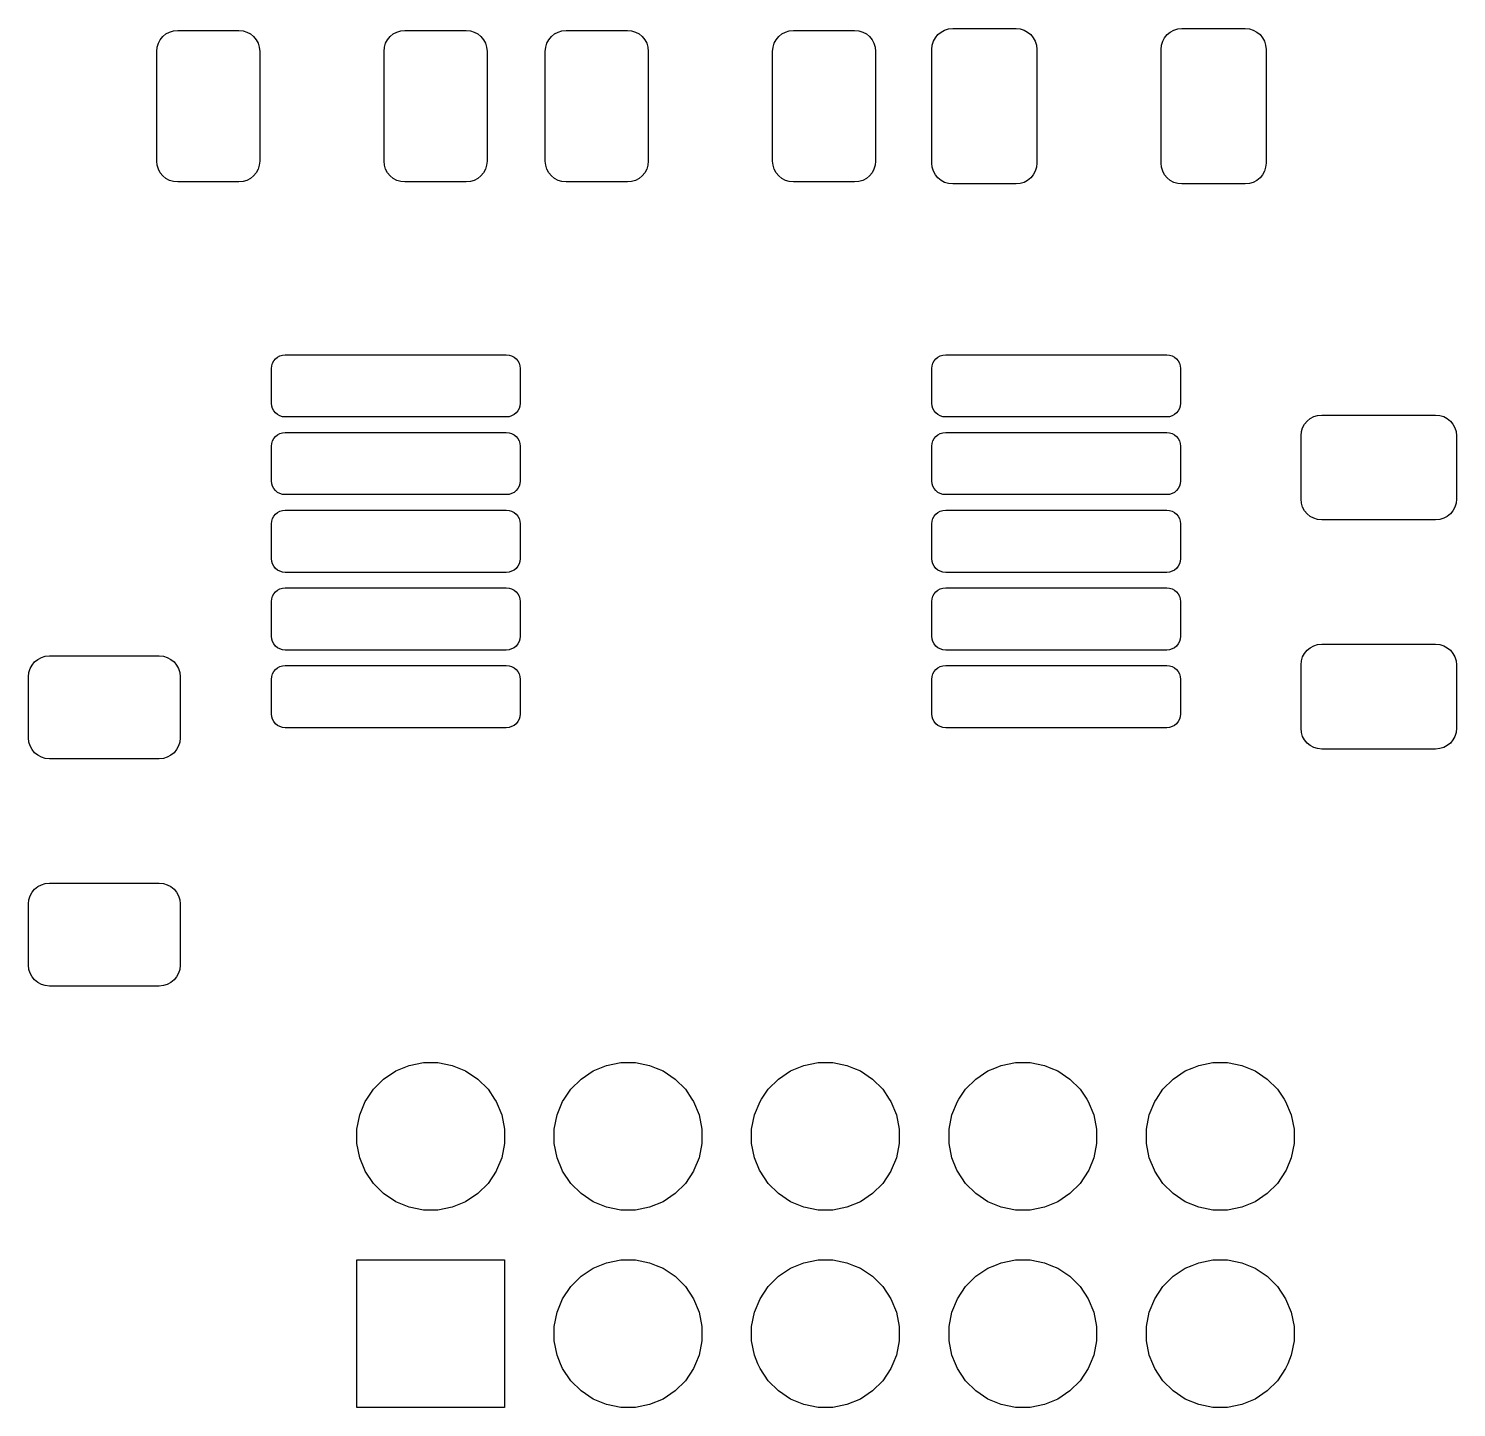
# Model space of a CAD drawing. Extents: x -2.2 to 93.1, y -83.6 to 12.9.
# Drawn here: x 65.03 to 83.4, y -4.95 to 12.8 of the extents above; entities that cross this region are included whole.
import ezdxf

# ---------------------------------------------------------------- set-up
doc = ezdxf.new("R2010")
doc.units = 0
doc.layers.add('BLACK', color=7, linetype='CONTINUOUS')

msp = doc.modelspace()

# ---------------------------------------------------------------- linework, layer by layer
at = {"layer": 'BLACK', "linetype": 'CONTINUOUS'}
for p, q in [((66.7201, 12.6563), (66.7533, 12.6967)), ((66.7533, 12.6967), (66.7936, 12.7299)), ((66.7936, 12.7299), (66.8397, 12.7545)), ((66.8397, 12.7545), (66.8897, 12.7696)), ((66.8897, 12.7696), (66.9441, 12.775)), ((66.9441, 12.775), (67.7309, 12.775)), ((67.7309, 12.775), (67.7853, 12.7696)), ((67.7853, 12.7696), (67.8353, 12.7545)), ((67.8353, 12.7545), (67.8813, 12.7299)), ((67.8813, 12.7299), (67.9217, 12.6967)), ((67.9217, 12.6967), (67.9549, 12.6563)), ((69.6451, 12.6563), (69.6783, 12.6967)), ((69.6783, 12.6967), (69.7186, 12.7299)), ((69.7186, 12.7299), (69.7647, 12.7545)), ((69.7647, 12.7545), (69.8147, 12.7696)), ((69.8147, 12.7696), (69.8691, 12.775)), ((69.8691, 12.775), (70.6559, 12.775)), ((70.6559, 12.775), (70.7103, 12.7696)), ((70.7103, 12.7696), (70.7603, 12.7545)), ((70.7603, 12.7545), (70.8063, 12.7299)), ((70.8063, 12.7299), (70.8467, 12.6967)), ((70.8467, 12.6967), (70.8799, 12.6563)), ((71.7201, 12.6563), (71.7533, 12.6967)), ((71.7533, 12.6967), (71.7936, 12.7299)), ((71.7936, 12.7299), (71.8397, 12.7545)), ((71.8397, 12.7545), (71.8897, 12.7696)), ((71.8897, 12.7696), (71.9441, 12.775)), ((71.9441, 12.775), (72.7309, 12.775)), ((72.7309, 12.775), (72.7853, 12.7696)), ((72.7853, 12.7696), (72.8353, 12.7545)), ((72.8353, 12.7545), (72.8813, 12.7299)), ((72.8813, 12.7299), (72.9217, 12.6967)), ((72.9217, 12.6967), (72.9549, 12.6563)), ((74.6451, 12.6563), (74.6783, 12.6967)), ((74.6783, 12.6967), (74.7186, 12.7299)), ((74.7186, 12.7299), (74.7647, 12.7545)), ((74.7647, 12.7545), (74.8147, 12.7696)), ((74.8147, 12.7696), (74.8691, 12.775)), ((74.8691, 12.775), (75.6559, 12.775)), ((75.6559, 12.775), (75.7103, 12.7696)), ((75.7103, 12.7696), (75.7603, 12.7545)), ((75.7603, 12.7545), (75.8063, 12.7299)), ((75.8063, 12.7299), (75.8467, 12.6967)), ((75.8467, 12.6967), (75.8799, 12.6563)), ((76.6704, 12.6362), (76.6949, 12.682)), ((76.6949, 12.682), (76.7279, 12.7221)), ((76.7279, 12.7221), (76.768, 12.7551)), ((76.768, 12.7551), (76.8138, 12.7796)), ((76.8138, 12.7796), (76.8635, 12.7947)), ((76.8635, 12.7947), (76.9177, 12.8)), ((76.9177, 12.8), (77.7323, 12.8)), ((77.7323, 12.8), (77.7865, 12.7947)), ((77.7865, 12.7947), (77.8362, 12.7796)), ((77.8362, 12.7796), (77.882, 12.7551)), ((77.882, 12.7551), (77.9221, 12.7221)), ((77.9221, 12.7221), (77.9551, 12.682)), ((77.9551, 12.682), (77.9796, 12.6362)), ((79.6204, 12.6362), (79.6449, 12.682)), ((79.6449, 12.682), (79.6779, 12.7221)), ((79.6779, 12.7221), (79.718, 12.7551)), ((79.718, 12.7551), (79.7638, 12.7796)), ((79.7638, 12.7796), (79.8135, 12.7947)), ((79.8135, 12.7947), (79.8677, 12.8)), ((79.8677, 12.8), (80.6823, 12.8)), ((80.6823, 12.8), (80.7365, 12.7947)), ((80.7365, 12.7947), (80.7862, 12.7796)), ((80.7862, 12.7796), (80.832, 12.7551)), ((80.832, 12.7551), (80.8721, 12.7221)), ((80.8721, 12.7221), (80.9051, 12.682)), ((80.9051, 12.682), (80.9296, 12.6362)), ((66.675, 12.5059), (66.6804, 12.5603)), ((66.675, 11.0941), (66.675, 12.5059)), ((66.6804, 12.5603), (66.6955, 12.6103)), ((66.6955, 12.6103), (66.7201, 12.6563)), ((67.9549, 12.6563), (67.9795, 12.6103)), ((67.9795, 12.6103), (67.9946, 12.5603)), ((67.9946, 12.5603), (68, 12.5059)), ((68, 12.5059), (68, 11.0941)), ((69.6, 12.5059), (69.6054, 12.5603)), ((69.6, 11.0941), (69.6, 12.5059)), ((69.6054, 12.5603), (69.6205, 12.6103)), ((69.6205, 12.6103), (69.6451, 12.6563)), ((70.8799, 12.6563), (70.9045, 12.6103)), ((70.9045, 12.6103), (70.9196, 12.5603)), ((70.9196, 12.5603), (70.925, 12.5059)), ((70.925, 12.5059), (70.925, 11.0941)), ((71.675, 12.5059), (71.6804, 12.5603)), ((71.675, 11.0941), (71.675, 12.5059)), ((71.6804, 12.5603), (71.6955, 12.6103)), ((71.6955, 12.6103), (71.7201, 12.6563)), ((72.9549, 12.6563), (72.9795, 12.6103)), ((72.9795, 12.6103), (72.9946, 12.5603)), ((72.9946, 12.5603), (73, 12.5059)), ((73, 12.5059), (73, 11.0941)), ((74.6, 12.5059), (74.6054, 12.5603)), ((74.6, 11.0941), (74.6, 12.5059)), ((74.6054, 12.5603), (74.6205, 12.6103)), ((74.6205, 12.6103), (74.6451, 12.6563)), ((75.8799, 12.6563), (75.9045, 12.6103)), ((75.9045, 12.6103), (75.9196, 12.5603)), ((75.9196, 12.5603), (75.925, 12.5059)), ((75.925, 12.5059), (75.925, 11.0941)), ((76.65, 12.5323), (76.6553, 12.5865)), ((76.65, 11.0677), (76.65, 12.5323)), ((76.6553, 12.5865), (76.6704, 12.6362)), ((77.9796, 12.6362), (77.9947, 12.5865)), ((77.9947, 12.5865), (78, 12.5323)), ((78, 12.5323), (78, 11.0677)), ((79.6, 12.5323), (79.6053, 12.5865)), ((79.6, 11.0677), (79.6, 12.5323)), ((79.6053, 12.5865), (79.6204, 12.6362)), ((80.9296, 12.6362), (80.9447, 12.5865)), ((80.9447, 12.5865), (80.95, 12.5323)), ((80.95, 12.5323), (80.95, 11.0677)), ((66.6804, 11.0397), (66.675, 11.0941)), ((66.6955, 10.9897), (66.6804, 11.0397)), ((67.9946, 11.0397), (67.9795, 10.9897)), ((68, 11.0941), (67.9946, 11.0397)), ((69.6054, 11.0397), (69.6, 11.0941)), ((69.6205, 10.9897), (69.6054, 11.0397)), ((70.9196, 11.0397), (70.9045, 10.9897)), ((70.925, 11.0941), (70.9196, 11.0397)), ((71.6804, 11.0397), (71.675, 11.0941)), ((71.6955, 10.9897), (71.6804, 11.0397)), ((72.9946, 11.0397), (72.9795, 10.9897)), ((73, 11.0941), (72.9946, 11.0397)), ((74.6054, 11.0397), (74.6, 11.0941)), ((74.6205, 10.9897), (74.6054, 11.0397)), ((75.9196, 11.0397), (75.9045, 10.9897)), ((75.925, 11.0941), (75.9196, 11.0397)), ((76.6553, 11.0135), (76.65, 11.0677)), ((78, 11.0677), (77.9947, 11.0135)), ((79.6053, 11.0135), (79.6, 11.0677)), ((80.95, 11.0677), (80.9447, 11.0135)), ((66.7201, 10.9436), (66.6955, 10.9897)), ((66.7533, 10.9033), (66.7201, 10.9436)), ((66.7936, 10.8701), (66.7533, 10.9033)), ((66.8397, 10.8455), (66.7936, 10.8701)), ((66.8897, 10.8304), (66.8397, 10.8455)), ((67.8353, 10.8455), (67.7853, 10.8304)), ((67.8813, 10.8701), (67.8353, 10.8455)), ((67.9217, 10.9033), (67.8813, 10.8701)), ((67.9549, 10.9436), (67.9217, 10.9033)), ((67.9795, 10.9897), (67.9549, 10.9436)), ((69.6451, 10.9436), (69.6205, 10.9897)), ((69.6783, 10.9033), (69.6451, 10.9436)), ((69.7186, 10.8701), (69.6783, 10.9033)), ((69.7647, 10.8455), (69.7186, 10.8701)), ((69.8147, 10.8304), (69.7647, 10.8455)), ((70.7603, 10.8455), (70.7103, 10.8304)), ((70.8063, 10.8701), (70.7603, 10.8455)), ((70.8467, 10.9033), (70.8063, 10.8701)), ((70.8799, 10.9436), (70.8467, 10.9033)), ((70.9045, 10.9897), (70.8799, 10.9436)), ((71.7201, 10.9436), (71.6955, 10.9897)), ((71.7533, 10.9033), (71.7201, 10.9436)), ((71.7936, 10.8701), (71.7533, 10.9033)), ((71.8397, 10.8455), (71.7936, 10.8701)), ((71.8897, 10.8304), (71.8397, 10.8455)), ((72.8353, 10.8455), (72.7853, 10.8304)), ((72.8813, 10.8701), (72.8353, 10.8455)), ((72.9217, 10.9033), (72.8813, 10.8701)), ((72.9549, 10.9436), (72.9217, 10.9033)), ((72.9795, 10.9897), (72.9549, 10.9436)), ((74.6451, 10.9436), (74.6205, 10.9897)), ((74.6783, 10.9033), (74.6451, 10.9436)), ((74.7186, 10.8701), (74.6783, 10.9033)), ((74.7647, 10.8455), (74.7186, 10.8701)), ((74.8147, 10.8304), (74.7647, 10.8455)), ((75.7603, 10.8455), (75.7103, 10.8304)), ((75.8063, 10.8701), (75.7603, 10.8455)), ((75.8467, 10.9033), (75.8063, 10.8701)), ((75.8799, 10.9436), (75.8467, 10.9033)), ((75.9045, 10.9897), (75.8799, 10.9436)), ((76.6704, 10.9638), (76.6553, 11.0135)), ((76.6949, 10.918), (76.6704, 10.9638)), ((76.7279, 10.8779), (76.6949, 10.918)), ((76.768, 10.8449), (76.7279, 10.8779)), ((76.8138, 10.8204), (76.768, 10.8449)), ((77.882, 10.8449), (77.8362, 10.8204)), ((77.9221, 10.8779), (77.882, 10.8449)), ((77.9551, 10.918), (77.9221, 10.8779)), ((77.9796, 10.9638), (77.9551, 10.918)), ((77.9947, 11.0135), (77.9796, 10.9638)), ((79.6204, 10.9638), (79.6053, 11.0135)), ((79.6449, 10.918), (79.6204, 10.9638)), ((79.6779, 10.8779), (79.6449, 10.918)), ((79.718, 10.8449), (79.6779, 10.8779)), ((79.7638, 10.8204), (79.718, 10.8449)), ((80.832, 10.8449), (80.7862, 10.8204)), ((80.8721, 10.8779), (80.832, 10.8449)), ((80.9051, 10.918), (80.8721, 10.8779)), ((80.9296, 10.9638), (80.9051, 10.918)), ((80.9447, 11.0135), (80.9296, 10.9638)), ((66.9441, 10.825), (66.8897, 10.8304)), ((67.7309, 10.825), (66.9441, 10.825)), ((67.7853, 10.8304), (67.7309, 10.825)), ((69.8691, 10.825), (69.8147, 10.8304)), ((70.6559, 10.825), (69.8691, 10.825)), ((70.7103, 10.8304), (70.6559, 10.825)), ((71.9441, 10.825), (71.8897, 10.8304)), ((72.7309, 10.825), (71.9441, 10.825)), ((72.7853, 10.8304), (72.7309, 10.825)), ((74.8691, 10.825), (74.8147, 10.8304)), ((75.6559, 10.825), (74.8691, 10.825)), ((75.7103, 10.8304), (75.6559, 10.825)), ((76.8635, 10.8053), (76.8138, 10.8204)), ((76.9177, 10.8), (76.8635, 10.8053)), ((77.7323, 10.8), (76.9177, 10.8)), ((77.7865, 10.8053), (77.7323, 10.8)), ((77.8362, 10.8204), (77.7865, 10.8053)), ((79.8135, 10.8053), (79.7638, 10.8204)), ((79.8677, 10.8), (79.8135, 10.8053)), ((80.6823, 10.8), (79.8677, 10.8)), ((80.7365, 10.8053), (80.6823, 10.8)), ((80.7862, 10.8204), (80.7365, 10.8053)), ((68.15, 8.42255), (68.1536, 8.45909)), ((68.1536, 8.45909), (68.1635, 8.49188)), ((68.1635, 8.49188), (68.1797, 8.52209)), ((68.1797, 8.52209), (68.2014, 8.54857)), ((68.2014, 8.54857), (68.2279, 8.57031)), ((68.2279, 8.57031), (68.2581, 8.58645)), ((68.2581, 8.58645), (68.2909, 8.5964)), ((68.2909, 8.5964), (68.3275, 8.6)), ((68.3275, 8.6), (71.1725, 8.6)), ((71.1725, 8.6), (71.2091, 8.5964)), ((71.2091, 8.5964), (71.2419, 8.58645)), ((71.2419, 8.58645), (71.2721, 8.57031)), ((71.2721, 8.57031), (71.2986, 8.54857)), ((71.2986, 8.54857), (71.3203, 8.52209)), ((71.3203, 8.52209), (71.3365, 8.49188)), ((71.3365, 8.49188), (71.3464, 8.45909)), ((71.3464, 8.45909), (71.35, 8.42255)), ((76.65, 8.42255), (76.6536, 8.45909)), ((76.6536, 8.45909), (76.6635, 8.49188)), ((76.6635, 8.49188), (76.6797, 8.52209)), ((76.6797, 8.52209), (76.7014, 8.54857)), ((76.7014, 8.54857), (76.7279, 8.57031)), ((76.7279, 8.57031), (76.7581, 8.58645)), ((76.7581, 8.58645), (76.7909, 8.5964)), ((76.7909, 8.5964), (76.8275, 8.6)), ((76.8275, 8.6), (79.6725, 8.6)), ((79.6725, 8.6), (79.7091, 8.5964)), ((79.7091, 8.5964), (79.7419, 8.58645)), ((79.7419, 8.58645), (79.7721, 8.57031)), ((79.7721, 8.57031), (79.7986, 8.54857)), ((79.7986, 8.54857), (79.8203, 8.52209)), ((79.8203, 8.52209), (79.8365, 8.49188)), ((79.8365, 8.49188), (79.8464, 8.45909)), ((79.8464, 8.45909), (79.85, 8.42255)), ((68.15, 7.97745), (68.15, 8.42255)), ((71.35, 8.42255), (71.35, 7.97745)), ((76.65, 7.97745), (76.65, 8.42255)), ((79.85, 8.42255), (79.85, 7.97745)), ((68.1536, 7.94091), (68.15, 7.97745)), ((68.1635, 7.90812), (68.1536, 7.94091)), ((68.1797, 7.87791), (68.1635, 7.90812)), ((71.3365, 7.90812), (71.3203, 7.87791)), ((71.3464, 7.94091), (71.3365, 7.90812)), ((71.35, 7.97745), (71.3464, 7.94091)), ((76.6536, 7.94091), (76.65, 7.97745)), ((76.6635, 7.90812), (76.6536, 7.94091)), ((76.6797, 7.87791), (76.6635, 7.90812)), ((79.8365, 7.90812), (79.8203, 7.87791)), ((79.8464, 7.94091), (79.8365, 7.90812)), ((79.85, 7.97745), (79.8464, 7.94091)), ((68.2014, 7.85143), (68.1797, 7.87791)), ((68.2279, 7.82969), (68.2014, 7.85143)), ((68.2581, 7.81354), (68.2279, 7.82969)), ((68.2909, 7.8036), (68.2581, 7.81354)), ((68.3275, 7.8), (68.2909, 7.8036)), ((71.1725, 7.8), (68.3275, 7.8)), ((71.2091, 7.8036), (71.1725, 7.8)), ((71.2419, 7.81354), (71.2091, 7.8036)), ((71.2721, 7.82969), (71.2419, 7.81354)), ((71.2986, 7.85143), (71.2721, 7.82969)), ((71.3203, 7.87791), (71.2986, 7.85143)), ((76.7014, 7.85143), (76.6797, 7.87791)), ((76.7279, 7.82969), (76.7014, 7.85143)), ((76.7581, 7.81354), (76.7279, 7.82969)), ((76.7909, 7.8036), (76.7581, 7.81354)), ((76.8275, 7.8), (76.7909, 7.8036)), ((79.6725, 7.8), (76.8275, 7.8)), ((79.7091, 7.8036), (79.6725, 7.8)), ((79.7419, 7.81354), (79.7091, 7.8036)), ((79.7721, 7.82969), (79.7419, 7.81354)), ((79.7986, 7.85143), (79.7721, 7.82969)), ((79.8203, 7.87791), (79.7986, 7.85143)), ((81.4449, 7.707), (81.4779, 7.74715)), ((81.4779, 7.74715), (81.518, 7.7801)), ((81.518, 7.7801), (81.5638, 7.80459)), ((81.5638, 7.80459), (81.6135, 7.81967)), ((81.6135, 7.81967), (81.6677, 7.825)), ((81.6677, 7.825), (83.1323, 7.825)), ((83.1323, 7.825), (83.1865, 7.81967)), ((83.1865, 7.81967), (83.2362, 7.80459)), ((83.2362, 7.80459), (83.282, 7.7801)), ((83.282, 7.7801), (83.3221, 7.74715)), ((83.3221, 7.74715), (83.3551, 7.707)), ((68.1797, 7.52209), (68.2014, 7.54857)), ((68.2014, 7.54857), (68.2279, 7.57031)), ((68.2279, 7.57031), (68.2581, 7.58645)), ((68.2581, 7.58645), (68.2909, 7.5964)), ((68.2909, 7.5964), (68.3275, 7.6)), ((68.3275, 7.6), (71.1725, 7.6)), ((71.1725, 7.6), (71.2091, 7.5964)), ((71.2091, 7.5964), (71.2419, 7.58645)), ((71.2419, 7.58645), (71.2721, 7.57031)), ((71.2721, 7.57031), (71.2986, 7.54857)), ((71.2986, 7.54857), (71.3203, 7.52209)), ((76.6797, 7.52209), (76.7014, 7.54857)), ((76.7014, 7.54857), (76.7279, 7.57031)), ((76.7279, 7.57031), (76.7581, 7.58645)), ((76.7581, 7.58645), (76.7909, 7.5964)), ((76.7909, 7.5964), (76.8275, 7.6)), ((76.8275, 7.6), (79.6725, 7.6)), ((79.6725, 7.6), (79.7091, 7.5964)), ((79.7091, 7.5964), (79.7419, 7.58645)), ((79.7419, 7.58645), (79.7721, 7.57031)), ((79.7721, 7.57031), (79.7986, 7.54857)), ((79.7986, 7.54857), (79.8203, 7.52209)), ((81.4, 7.55733), (81.4053, 7.61148)), ((81.4, 6.74267), (81.4, 7.55733)), ((81.4053, 7.61148), (81.4204, 7.66118)), ((81.4204, 7.66118), (81.4449, 7.707)), ((83.3551, 7.707), (83.3796, 7.66118)), ((83.3796, 7.66118), (83.3947, 7.61148)), ((83.3947, 7.61148), (83.4, 7.55733)), ((83.4, 7.55733), (83.4, 6.74267)), ((68.15, 7.42255), (68.1536, 7.45909)), ((68.15, 6.97745), (68.15, 7.42255)), ((68.1536, 7.45909), (68.1635, 7.49188)), ((68.1635, 7.49188), (68.1797, 7.52209)), ((71.3203, 7.52209), (71.3365, 7.49188)), ((71.3365, 7.49188), (71.3464, 7.45909)), ((71.3464, 7.45909), (71.35, 7.42255)), ((71.35, 7.42255), (71.35, 6.97745)), ((76.65, 7.42255), (76.6536, 7.45909)), ((76.65, 6.97745), (76.65, 7.42255)), ((76.6536, 7.45909), (76.6635, 7.49188)), ((76.6635, 7.49188), (76.6797, 7.52209)), ((79.8203, 7.52209), (79.8365, 7.49188)), ((79.8365, 7.49188), (79.8464, 7.45909)), ((79.8464, 7.45909), (79.85, 7.42255)), ((79.85, 7.42255), (79.85, 6.97745)), ((68.1536, 6.94091), (68.15, 6.97745)), ((68.1635, 6.90812), (68.1536, 6.94091)), ((68.1797, 6.87791), (68.1635, 6.90812)), ((68.2014, 6.85143), (68.1797, 6.87791)), ((68.2279, 6.82969), (68.2014, 6.85143)), ((68.2581, 6.81354), (68.2279, 6.82969)), ((68.2909, 6.8036), (68.2581, 6.81354)), ((68.3275, 6.8), (68.2909, 6.8036)), ((71.1725, 6.8), (68.3275, 6.8)), ((71.2091, 6.8036), (71.1725, 6.8)), ((71.2419, 6.81354), (71.2091, 6.8036)), ((71.2721, 6.82969), (71.2419, 6.81354)), ((71.2986, 6.85143), (71.2721, 6.82969)), ((71.3203, 6.87791), (71.2986, 6.85143)), ((71.3365, 6.90812), (71.3203, 6.87791)), ((71.3464, 6.94091), (71.3365, 6.90812)), ((71.35, 6.97745), (71.3464, 6.94091)), ((76.6536, 6.94091), (76.65, 6.97745)), ((76.6635, 6.90812), (76.6536, 6.94091)), ((76.6797, 6.87791), (76.6635, 6.90812)), ((76.7014, 6.85143), (76.6797, 6.87791)), ((76.7279, 6.82969), (76.7014, 6.85143)), ((76.7581, 6.81354), (76.7279, 6.82969)), ((76.7909, 6.8036), (76.7581, 6.81354)), ((76.8275, 6.8), (76.7909, 6.8036)), ((79.6725, 6.8), (76.8275, 6.8)), ((79.7091, 6.8036), (79.6725, 6.8)), ((79.7419, 6.81354), (79.7091, 6.8036)), ((79.7721, 6.82969), (79.7419, 6.81354)), ((79.7986, 6.85143), (79.7721, 6.82969)), ((79.8203, 6.87791), (79.7986, 6.85143)), ((79.8365, 6.90812), (79.8203, 6.87791)), ((79.8464, 6.94091), (79.8365, 6.90812)), ((79.85, 6.97745), (79.8464, 6.94091)), ((81.4053, 6.68852), (81.4, 6.74267)), ((81.4204, 6.63882), (81.4053, 6.68852)), ((81.4449, 6.593), (81.4204, 6.63882)), ((83.3796, 6.63882), (83.3551, 6.593)), ((83.3947, 6.68852), (83.3796, 6.63882)), ((83.4, 6.74267), (83.3947, 6.68852)), ((68.15, 6.42255), (68.1536, 6.45909)), ((68.1536, 6.45909), (68.1635, 6.49188)), ((68.1635, 6.49188), (68.1797, 6.52209)), ((68.1797, 6.52209), (68.2014, 6.54857)), ((68.2014, 6.54857), (68.2279, 6.57031)), ((68.2279, 6.57031), (68.2581, 6.58645)), ((68.2581, 6.58645), (68.2909, 6.5964)), ((68.2909, 6.5964), (68.3275, 6.6)), ((68.3275, 6.6), (71.1725, 6.6)), ((71.1725, 6.6), (71.2091, 6.5964)), ((71.2091, 6.5964), (71.2419, 6.58645)), ((71.2419, 6.58645), (71.2721, 6.57031)), ((71.2721, 6.57031), (71.2986, 6.54857)), ((71.2986, 6.54857), (71.3203, 6.52209)), ((71.3203, 6.52209), (71.3365, 6.49188)), ((71.3365, 6.49188), (71.3464, 6.45909)), ((71.3464, 6.45909), (71.35, 6.42255)), ((76.65, 6.42255), (76.6536, 6.45909)), ((76.6536, 6.45909), (76.6635, 6.49188)), ((76.6635, 6.49188), (76.6797, 6.52209)), ((76.6797, 6.52209), (76.7014, 6.54857)), ((76.7014, 6.54857), (76.7279, 6.57031)), ((76.7279, 6.57031), (76.7581, 6.58645)), ((76.7581, 6.58645), (76.7909, 6.5964)), ((76.7909, 6.5964), (76.8275, 6.6)), ((76.8275, 6.6), (79.6725, 6.6)), ((79.6725, 6.6), (79.7091, 6.5964)), ((79.7091, 6.5964), (79.7419, 6.58645)), ((79.7419, 6.58645), (79.7721, 6.57031)), ((79.7721, 6.57031), (79.7986, 6.54857)), ((79.7986, 6.54857), (79.8203, 6.52209)), ((79.8203, 6.52209), (79.8365, 6.49188)), ((79.8365, 6.49188), (79.8464, 6.45909)), ((79.8464, 6.45909), (79.85, 6.42255)), ((81.4779, 6.55285), (81.4449, 6.593)), ((81.518, 6.5199), (81.4779, 6.55285)), ((81.5638, 6.49541), (81.518, 6.5199)), ((81.6135, 6.48033), (81.5638, 6.49541)), ((81.6677, 6.475), (81.6135, 6.48033)), ((83.1323, 6.475), (81.6677, 6.475)), ((83.1865, 6.48033), (83.1323, 6.475)), ((83.2362, 6.49541), (83.1865, 6.48033)), ((83.282, 6.5199), (83.2362, 6.49541)), ((83.3221, 6.55285), (83.282, 6.5199)), ((83.3551, 6.593), (83.3221, 6.55285)), ((68.15, 5.97745), (68.15, 6.42255)), ((71.35, 6.42255), (71.35, 5.97745)), ((76.65, 5.97745), (76.65, 6.42255)), ((79.85, 6.42255), (79.85, 5.97745)), ((68.1536, 5.94091), (68.15, 5.97745)), ((68.1635, 5.90812), (68.1536, 5.94091)), ((68.1797, 5.87791), (68.1635, 5.90812)), ((71.3365, 5.90812), (71.3203, 5.87791)), ((71.3464, 5.94091), (71.3365, 5.90812)), ((71.35, 5.97745), (71.3464, 5.94091)), ((76.6536, 5.94091), (76.65, 5.97745)), ((76.6635, 5.90812), (76.6536, 5.94091)), ((76.6797, 5.87791), (76.6635, 5.90812)), ((79.8365, 5.90812), (79.8203, 5.87791)), ((79.8464, 5.94091), (79.8365, 5.90812)), ((79.85, 5.97745), (79.8464, 5.94091)), ((68.2014, 5.85143), (68.1797, 5.87791)), ((68.2279, 5.82969), (68.2014, 5.85143)), ((68.2581, 5.81354), (68.2279, 5.82969)), ((68.2909, 5.8036), (68.2581, 5.81354)), ((68.3275, 5.8), (68.2909, 5.8036)), ((71.1725, 5.8), (68.3275, 5.8)), ((71.2091, 5.8036), (71.1725, 5.8)), ((71.2419, 5.81354), (71.2091, 5.8036)), ((71.2721, 5.82969), (71.2419, 5.81354)), ((71.2986, 5.85143), (71.2721, 5.82969)), ((71.3203, 5.87791), (71.2986, 5.85143)), ((76.7014, 5.85143), (76.6797, 5.87791)), ((76.7279, 5.82969), (76.7014, 5.85143)), ((76.7581, 5.81354), (76.7279, 5.82969)), ((76.7909, 5.8036), (76.7581, 5.81354)), ((76.8275, 5.8), (76.7909, 5.8036)), ((79.6725, 5.8), (76.8275, 5.8)), ((79.7091, 5.8036), (79.6725, 5.8)), ((79.7419, 5.81354), (79.7091, 5.8036)), ((79.7721, 5.82969), (79.7419, 5.81354)), ((79.7986, 5.85143), (79.7721, 5.82969)), ((79.8203, 5.87791), (79.7986, 5.85143)), ((68.1635, 5.49188), (68.1797, 5.52209)), ((68.1797, 5.52209), (68.2014, 5.54857)), ((68.2014, 5.54857), (68.2279, 5.57031)), ((68.2279, 5.57031), (68.2581, 5.58645)), ((68.2581, 5.58645), (68.2909, 5.5964)), ((68.2909, 5.5964), (68.3275, 5.6)), ((68.3275, 5.6), (71.1725, 5.6)), ((71.1725, 5.6), (71.2091, 5.5964)), ((71.2091, 5.5964), (71.2419, 5.58645)), ((71.2419, 5.58645), (71.2721, 5.57031)), ((71.2721, 5.57031), (71.2986, 5.54857)), ((71.2986, 5.54857), (71.3203, 5.52209)), ((71.3203, 5.52209), (71.3365, 5.49188)), ((76.6635, 5.49188), (76.6797, 5.52209)), ((76.6797, 5.52209), (76.7014, 5.54857)), ((76.7014, 5.54857), (76.7279, 5.57031)), ((76.7279, 5.57031), (76.7581, 5.58645)), ((76.7581, 5.58645), (76.7909, 5.5964)), ((76.7909, 5.5964), (76.8275, 5.6)), ((76.8275, 5.6), (79.6725, 5.6)), ((79.6725, 5.6), (79.7091, 5.5964)), ((79.7091, 5.5964), (79.7419, 5.58645)), ((79.7419, 5.58645), (79.7721, 5.57031)), ((79.7721, 5.57031), (79.7986, 5.54857)), ((79.7986, 5.54857), (79.8203, 5.52209)), ((79.8203, 5.52209), (79.8365, 5.49188)), ((68.15, 5.42255), (68.1536, 5.45909)), ((68.15, 4.97745), (68.15, 5.42255)), ((68.1536, 5.45909), (68.1635, 5.49188)), ((71.3365, 5.49188), (71.3464, 5.45909)), ((71.3464, 5.45909), (71.35, 5.42255)), ((71.35, 5.42255), (71.35, 4.97745)), ((76.65, 5.42255), (76.6536, 5.45909)), ((76.65, 4.97745), (76.65, 5.42255)), ((76.6536, 5.45909), (76.6635, 5.49188)), ((79.8365, 5.49188), (79.8464, 5.45909)), ((79.8464, 5.45909), (79.85, 5.42255)), ((79.85, 5.42255), (79.85, 4.97745)), ((68.1536, 4.94091), (68.15, 4.97745)), ((71.35, 4.97745), (71.3464, 4.94091)), ((76.6536, 4.94091), (76.65, 4.97745)), ((79.85, 4.97745), (79.8464, 4.94091)), ((68.1635, 4.90812), (68.1536, 4.94091)), ((68.1797, 4.87791), (68.1635, 4.90812)), ((68.2014, 4.85143), (68.1797, 4.87791)), ((68.2279, 4.82969), (68.2014, 4.85143)), ((68.2581, 4.81354), (68.2279, 4.82969)), ((68.2909, 4.8036), (68.2581, 4.81354)), ((68.3275, 4.8), (68.2909, 4.8036)), ((71.1725, 4.8), (68.3275, 4.8)), ((71.2091, 4.8036), (71.1725, 4.8)), ((71.2419, 4.81354), (71.2091, 4.8036)), ((71.2721, 4.82969), (71.2419, 4.81354)), ((71.2986, 4.85143), (71.2721, 4.82969)), ((71.3203, 4.87791), (71.2986, 4.85143)), ((71.3365, 4.90812), (71.3203, 4.87791)), ((71.3464, 4.94091), (71.3365, 4.90812)), ((76.6635, 4.90812), (76.6536, 4.94091)), ((76.6797, 4.87791), (76.6635, 4.90812)), ((76.7014, 4.85143), (76.6797, 4.87791)), ((76.7279, 4.82969), (76.7014, 4.85143)), ((76.7581, 4.81354), (76.7279, 4.82969)), ((76.7909, 4.8036), (76.7581, 4.81354)), ((76.8275, 4.8), (76.7909, 4.8036)), ((79.6725, 4.8), (76.8275, 4.8)), ((79.7091, 4.8036), (79.6725, 4.8)), ((79.7419, 4.81354), (79.7091, 4.8036)), ((79.7721, 4.82969), (79.7419, 4.81354)), ((79.7986, 4.85143), (79.7721, 4.82969)), ((79.8203, 4.87791), (79.7986, 4.85143)), ((79.8365, 4.90812), (79.8203, 4.87791)), ((79.8464, 4.94091), (79.8365, 4.90812)), ((81.4449, 4.75699), (81.4779, 4.79715)), ((81.4779, 4.79715), (81.518, 4.8301)), ((81.518, 4.8301), (81.5638, 4.85459)), ((81.5638, 4.85459), (81.6135, 4.86967)), ((81.6135, 4.86967), (81.6677, 4.875)), ((81.6677, 4.875), (83.1323, 4.875)), ((83.1323, 4.875), (83.1865, 4.86967)), ((83.1865, 4.86967), (83.2362, 4.85459)), ((83.2362, 4.85459), (83.282, 4.8301)), ((83.282, 4.8301), (83.3221, 4.79715)), ((83.3221, 4.79715), (83.3551, 4.75699)), ((65.0455, 4.56029), (65.0701, 4.60635)), ((65.0701, 4.60635), (65.1033, 4.64672)), ((65.1033, 4.64672), (65.1436, 4.67986)), ((65.1436, 4.67986), (65.1897, 4.70448)), ((65.1897, 4.70448), (65.2397, 4.71964)), ((65.2397, 4.71964), (65.2941, 4.725)), ((65.2941, 4.725), (66.7059, 4.725)), ((66.7059, 4.725), (66.7603, 4.71964)), ((66.7603, 4.71964), (66.8103, 4.70448)), ((66.8103, 4.70448), (66.8563, 4.67986)), ((66.8563, 4.67986), (66.8967, 4.64672)), ((66.8967, 4.64672), (66.9299, 4.60635)), ((66.9299, 4.60635), (66.9545, 4.56029)), ((68.2581, 4.58645), (68.2909, 4.5964)), ((68.2909, 4.5964), (68.3275, 4.6)), ((68.3275, 4.6), (71.1725, 4.6)), ((71.1725, 4.6), (71.2091, 4.5964)), ((71.2091, 4.5964), (71.2419, 4.58645)), ((76.7581, 4.58645), (76.7909, 4.5964)), ((76.7909, 4.5964), (76.8275, 4.6)), ((76.8275, 4.6), (79.6725, 4.6)), ((79.6725, 4.6), (79.7091, 4.5964)), ((79.7091, 4.5964), (79.7419, 4.58645)), ((81.4, 4.60733), (81.4053, 4.66148)), ((81.4, 3.79267), (81.4, 4.60733)), ((81.4053, 4.66148), (81.4204, 4.71118)), ((81.4204, 4.71118), (81.4449, 4.75699)), ((83.3551, 4.75699), (83.3796, 4.71118)), ((83.3796, 4.71118), (83.3947, 4.66148)), ((83.3947, 4.66148), (83.4, 4.60733)), ((83.4, 4.60733), (83.4, 3.79267)), ((65.025, 4.45588), (65.0304, 4.51031)), ((65.025, 3.66912), (65.025, 4.45588)), ((65.0304, 4.51031), (65.0455, 4.56029)), ((66.9545, 4.56029), (66.9696, 4.51031)), ((66.9696, 4.51031), (66.975, 4.45588)), ((66.975, 4.45588), (66.975, 3.66912)), ((68.15, 4.42255), (68.1536, 4.45909)), ((68.15, 3.97745), (68.15, 4.42255)), ((68.1536, 4.45909), (68.1635, 4.49188)), ((68.1635, 4.49188), (68.1797, 4.52209)), ((68.1797, 4.52209), (68.2014, 4.54857)), ((68.2014, 4.54857), (68.2279, 4.57031)), ((68.2279, 4.57031), (68.2581, 4.58645)), ((71.2419, 4.58645), (71.2721, 4.57031)), ((71.2721, 4.57031), (71.2986, 4.54857)), ((71.2986, 4.54857), (71.3203, 4.52209)), ((71.3203, 4.52209), (71.3365, 4.49188)), ((71.3365, 4.49188), (71.3464, 4.45909)), ((71.3464, 4.45909), (71.35, 4.42255)), ((71.35, 4.42255), (71.35, 3.97745)), ((76.65, 4.42255), (76.6536, 4.45909)), ((76.65, 3.97745), (76.65, 4.42255)), ((76.6536, 4.45909), (76.6635, 4.49188)), ((76.6635, 4.49188), (76.6797, 4.52209)), ((76.6797, 4.52209), (76.7014, 4.54857)), ((76.7014, 4.54857), (76.7279, 4.57031)), ((76.7279, 4.57031), (76.7581, 4.58645)), ((79.7419, 4.58645), (79.7721, 4.57031)), ((79.7721, 4.57031), (79.7986, 4.54857)), ((79.7986, 4.54857), (79.8203, 4.52209)), ((79.8203, 4.52209), (79.8365, 4.49188)), ((79.8365, 4.49188), (79.8464, 4.45909)), ((79.8464, 4.45909), (79.85, 4.42255)), ((79.85, 4.42255), (79.85, 3.97745)), ((68.1536, 3.94091), (68.15, 3.97745)), ((68.1635, 3.90812), (68.1536, 3.94091)), ((68.1797, 3.87791), (68.1635, 3.90812)), ((68.2014, 3.85143), (68.1797, 3.87791)), ((71.3203, 3.87791), (71.2986, 3.85143)), ((71.3365, 3.90812), (71.3203, 3.87791)), ((71.3464, 3.94091), (71.3365, 3.90812)), ((71.35, 3.97745), (71.3464, 3.94091)), ((76.6536, 3.94091), (76.65, 3.97745)), ((76.6635, 3.90812), (76.6536, 3.94091)), ((76.6797, 3.87791), (76.6635, 3.90812)), ((76.7014, 3.85143), (76.6797, 3.87791)), ((79.8203, 3.87791), (79.7986, 3.85143)), ((79.8365, 3.90812), (79.8203, 3.87791)), ((79.8464, 3.94091), (79.8365, 3.90812)), ((79.85, 3.97745), (79.8464, 3.94091)), ((68.2279, 3.82969), (68.2014, 3.85143)), ((68.2581, 3.81354), (68.2279, 3.82969)), ((68.2909, 3.8036), (68.2581, 3.81354)), ((68.3275, 3.8), (68.2909, 3.8036)), ((71.1725, 3.8), (68.3275, 3.8)), ((71.2091, 3.8036), (71.1725, 3.8)), ((71.2419, 3.81354), (71.2091, 3.8036)), ((71.2721, 3.82969), (71.2419, 3.81354)), ((71.2986, 3.85143), (71.2721, 3.82969)), ((76.7279, 3.82969), (76.7014, 3.85143)), ((76.7581, 3.81354), (76.7279, 3.82969)), ((76.7909, 3.8036), (76.7581, 3.81354)), ((76.8275, 3.8), (76.7909, 3.8036)), ((79.6725, 3.8), (76.8275, 3.8)), ((79.7091, 3.8036), (79.6725, 3.8)), ((79.7419, 3.81354), (79.7091, 3.8036)), ((79.7721, 3.82969), (79.7419, 3.81354)), ((79.7986, 3.85143), (79.7721, 3.82969)), ((81.4053, 3.73852), (81.4, 3.79267)), ((81.4204, 3.68882), (81.4053, 3.73852)), ((81.4449, 3.64301), (81.4204, 3.68882)), ((83.3796, 3.68882), (83.3551, 3.64301)), ((83.3947, 3.73852), (83.3796, 3.68882)), ((83.4, 3.79267), (83.3947, 3.73852)), ((65.0304, 3.61469), (65.025, 3.66912)), ((65.0455, 3.56471), (65.0304, 3.61469)), ((65.0701, 3.51865), (65.0455, 3.56471)), ((65.1033, 3.47828), (65.0701, 3.51865)), ((66.9299, 3.51865), (66.8967, 3.47828)), ((66.9545, 3.56471), (66.9299, 3.51865)), ((66.9696, 3.61469), (66.9545, 3.56471)), ((66.975, 3.66912), (66.9696, 3.61469)), ((81.4779, 3.60285), (81.4449, 3.64301)), ((81.518, 3.5699), (81.4779, 3.60285)), ((81.5638, 3.54541), (81.518, 3.5699)), ((81.6135, 3.53033), (81.5638, 3.54541)), ((81.6677, 3.525), (81.6135, 3.53033)), ((83.1323, 3.525), (81.6677, 3.525)), ((83.1865, 3.53033), (83.1323, 3.525)), ((83.2362, 3.54541), (83.1865, 3.53033)), ((83.282, 3.5699), (83.2362, 3.54541)), ((83.3221, 3.60285), (83.282, 3.5699)), ((83.3551, 3.64301), (83.3221, 3.60285)), ((65.1436, 3.44514), (65.1033, 3.47828)), ((65.1897, 3.42052), (65.1436, 3.44514)), ((65.2397, 3.40536), (65.1897, 3.42052)), ((65.2941, 3.4), (65.2397, 3.40536)), ((66.7059, 3.4), (65.2941, 3.4)), ((66.7603, 3.40536), (66.7059, 3.4)), ((66.8103, 3.42052), (66.7603, 3.40536)), ((66.8563, 3.44514), (66.8103, 3.42052)), ((66.8967, 3.47828), (66.8563, 3.44514)), ((65.0455, 1.63529), (65.0701, 1.68135)), ((65.0701, 1.68135), (65.1033, 1.72172)), ((65.1033, 1.72172), (65.1436, 1.75486)), ((65.1436, 1.75486), (65.1897, 1.77948)), ((65.1897, 1.77948), (65.2397, 1.79464)), ((65.2397, 1.79464), (65.2941, 1.8)), ((65.2941, 1.8), (66.7059, 1.8)), ((66.7059, 1.8), (66.7603, 1.79464)), ((66.7603, 1.79464), (66.8103, 1.77948)), ((66.8103, 1.77948), (66.8563, 1.75486)), ((66.8563, 1.75486), (66.8967, 1.72172)), ((66.8967, 1.72172), (66.9299, 1.68135)), ((66.9299, 1.68135), (66.9545, 1.63529)), ((65.025, 1.53088), (65.0304, 1.58531)), ((65.025, 0.74412), (65.025, 1.53088)), ((65.0304, 1.58531), (65.0455, 1.63529)), ((66.9545, 1.63529), (66.9696, 1.58531)), ((66.9696, 1.58531), (66.975, 1.53088)), ((66.975, 1.53088), (66.975, 0.74412)), ((65.0304, 0.68969), (65.025, 0.74412)), ((66.975, 0.74412), (66.9696, 0.68969)), ((65.0455, 0.63971), (65.0304, 0.68969)), ((65.0701, 0.59365), (65.0455, 0.63971)), ((65.1033, 0.55328), (65.0701, 0.59365)), ((65.1436, 0.52014), (65.1033, 0.55328)), ((66.8967, 0.55328), (66.8563, 0.52014)), ((66.9299, 0.59365), (66.8967, 0.55328)), ((66.9545, 0.63971), (66.9299, 0.59365)), ((66.9696, 0.68969), (66.9545, 0.63971)), ((65.1897, 0.49552), (65.1436, 0.52014)), ((65.2397, 0.48036), (65.1897, 0.49552)), ((65.2941, 0.475), (65.2397, 0.48036)), ((66.7059, 0.475), (65.2941, 0.475)), ((66.7603, 0.48036), (66.7059, 0.475)), ((66.8103, 0.49552), (66.7603, 0.48036)), ((66.8563, 0.52014), (66.8103, 0.49552)), ((69.8377, -0.58181), (69.9229, -0.54651)), ((69.9229, -0.54651), (70.1064, -0.51)), ((70.1064, -0.51), (70.2936, -0.51)), ((70.2936, -0.51), (70.4771, -0.54651)), ((70.4771, -0.54651), (70.5623, -0.58181)), ((72.3777, -0.58181), (72.4629, -0.54651)), ((72.4629, -0.54651), (72.6464, -0.51)), ((72.6464, -0.51), (72.8336, -0.51)), ((72.8336, -0.51), (73.0171, -0.54651)), ((73.0171, -0.54651), (73.1023, -0.58181)), ((74.9177, -0.58181), (75.0029, -0.54651)), ((75.0029, -0.54651), (75.1864, -0.51)), ((75.1864, -0.51), (75.3736, -0.51)), ((75.3736, -0.51), (75.5571, -0.54651)), ((75.5571, -0.54651), (75.6423, -0.58181)), ((77.4577, -0.58181), (77.5429, -0.54651)), ((77.5429, -0.54651), (77.7264, -0.51)), ((77.7264, -0.51), (77.9136, -0.51)), ((77.9136, -0.51), (78.0971, -0.54651)), ((78.0971, -0.54651), (78.1823, -0.58181)), ((79.9977, -0.58181), (80.0829, -0.54651)), ((80.0829, -0.54651), (80.2664, -0.51)), ((80.2664, -0.51), (80.4536, -0.51)), ((80.4536, -0.51), (80.6371, -0.54651)), ((80.6371, -0.54651), (80.7223, -0.58181)), ((69.4621, -0.85441), (69.5944, -0.72209)), ((69.5944, -0.72209), (69.75, -0.61812)), ((69.75, -0.61812), (69.8377, -0.58181)), ((70.5623, -0.58181), (70.65, -0.61812)), ((70.65, -0.61812), (70.8056, -0.72209)), ((70.8056, -0.72209), (70.9379, -0.85441)), ((72.0021, -0.85441), (72.1344, -0.72209)), ((72.1344, -0.72209), (72.29, -0.61812)), ((72.29, -0.61812), (72.3777, -0.58181)), ((73.1023, -0.58181), (73.19, -0.61812)), ((73.19, -0.61812), (73.3456, -0.72209)), ((73.3456, -0.72209), (73.4779, -0.85441)), ((74.5421, -0.85441), (74.6744, -0.72209)), ((74.6744, -0.72209), (74.83, -0.61812)), ((74.83, -0.61812), (74.9177, -0.58181)), ((75.6423, -0.58181), (75.73, -0.61812)), ((75.73, -0.61812), (75.8856, -0.72209)), ((75.8856, -0.72209), (76.0179, -0.85441)), ((77.0821, -0.85441), (77.2144, -0.72209)), ((77.2144, -0.72209), (77.37, -0.61812)), ((77.37, -0.61812), (77.4577, -0.58181)), ((78.1823, -0.58181), (78.27, -0.61812)), ((78.27, -0.61812), (78.4256, -0.72209)), ((78.4256, -0.72209), (78.5579, -0.85441)), ((79.6221, -0.85441), (79.7544, -0.72209)), ((79.7544, -0.72209), (79.91, -0.61812)), ((79.91, -0.61812), (79.9977, -0.58181)), ((80.7223, -0.58181), (80.81, -0.61812)), ((80.81, -0.61812), (80.9656, -0.72209)), ((80.9656, -0.72209), (81.0979, -0.85441)), ((69.3781, -0.98015), (69.4621, -0.85441)), ((70.9379, -0.85441), (71.0219, -0.98015)), ((71.9181, -0.98015), (72.0021, -0.85441)), ((73.4779, -0.85441), (73.5619, -0.98015)), ((74.4581, -0.98015), (74.5421, -0.85441)), ((76.0179, -0.85441), (76.1019, -0.98015)), ((76.9981, -0.98015), (77.0821, -0.85441)), ((78.5579, -0.85441), (78.6419, -0.98015)), ((79.5381, -0.98015), (79.6221, -0.85441)), ((81.0979, -0.85441), (81.1819, -0.98015)), ((69.2865, -1.1829), (69.3581, -1.01001)), ((69.3581, -1.01001), (69.3781, -0.98015)), ((71.0219, -0.98015), (71.0419, -1.01001)), ((71.0419, -1.01001), (71.1135, -1.1829)), ((71.8265, -1.1829), (71.8981, -1.01001)), ((71.8981, -1.01001), (71.9181, -0.98015)), ((73.5619, -0.98015), (73.5819, -1.01001)), ((73.5819, -1.01001), (73.6535, -1.1829)), ((74.3665, -1.1829), (74.4381, -1.01001)), ((74.4381, -1.01001), (74.4581, -0.98015)), ((76.1019, -0.98015), (76.1219, -1.01001)), ((76.1219, -1.01001), (76.1935, -1.1829)), ((76.9065, -1.1829), (76.9781, -1.01001)), ((76.9781, -1.01001), (76.9981, -0.98015)), ((78.6419, -0.98015), (78.6619, -1.01001)), ((78.6619, -1.01001), (78.7335, -1.1829)), ((79.4465, -1.1829), (79.5181, -1.01001)), ((79.5181, -1.01001), (79.5381, -0.98015)), ((81.1819, -0.98015), (81.2019, -1.01001)), ((81.2019, -1.01001), (81.2735, -1.1829)), ((69.25, -1.36643), (69.2865, -1.1829)), ((71.1135, -1.1829), (71.15, -1.36643)), ((71.79, -1.36643), (71.8265, -1.1829)), ((73.6535, -1.1829), (73.69, -1.36643)), ((74.33, -1.36643), (74.3665, -1.1829)), ((76.1935, -1.1829), (76.23, -1.36643)), ((76.87, -1.36643), (76.9065, -1.1829)), ((78.7335, -1.1829), (78.77, -1.36643)), ((79.41, -1.36643), (79.4465, -1.1829)), ((81.2735, -1.1829), (81.31, -1.36643)), ((69.25, -1.55357), (69.25, -1.36643)), ((71.15, -1.36643), (71.15, -1.55357)), ((71.79, -1.55357), (71.79, -1.36643)), ((73.69, -1.36643), (73.69, -1.55357)), ((74.33, -1.55357), (74.33, -1.36643)), ((76.23, -1.36643), (76.23, -1.55357)), ((76.87, -1.55357), (76.87, -1.36643)), ((78.77, -1.36643), (78.77, -1.55357)), ((79.41, -1.55357), (79.41, -1.36643)), ((81.31, -1.36643), (81.31, -1.55357)), ((69.2865, -1.7371), (69.25, -1.55357)), ((71.15, -1.55357), (71.1135, -1.7371)), ((71.8265, -1.7371), (71.79, -1.55357)), ((73.69, -1.55357), (73.6535, -1.7371)), ((74.3665, -1.7371), (74.33, -1.55357)), ((76.23, -1.55357), (76.1935, -1.7371)), ((76.9065, -1.7371), (76.87, -1.55357)), ((78.77, -1.55357), (78.7335, -1.7371)), ((79.4465, -1.7371), (79.41, -1.55357)), ((81.31, -1.55357), (81.2735, -1.7371)), ((69.3525, -1.89654), (69.2865, -1.7371)), ((71.1135, -1.7371), (71.0474, -1.89654)), ((71.8925, -1.89654), (71.8265, -1.7371)), ((73.6535, -1.7371), (73.5874, -1.89654)), ((74.4325, -1.89654), (74.3665, -1.7371)), ((76.1935, -1.7371), (76.1274, -1.89654)), ((76.9725, -1.89654), (76.9065, -1.7371)), ((78.7335, -1.7371), (78.6675, -1.89654)), ((79.5125, -1.89654), (79.4465, -1.7371)), ((81.2735, -1.7371), (81.2074, -1.89654)), ((69.3581, -1.90999), (69.3525, -1.89654)), ((69.4621, -2.06559), (69.3581, -1.90999)), ((71.0419, -1.90999), (70.9379, -2.06559)), ((71.0474, -1.89654), (71.0419, -1.90999)), ((71.8981, -1.90999), (71.8925, -1.89654)), ((72.0021, -2.06559), (71.8981, -1.90999)), ((73.5819, -1.90999), (73.4779, -2.06559)), ((73.5874, -1.89654), (73.5819, -1.90999)), ((74.4381, -1.90999), (74.4325, -1.89654)), ((74.5421, -2.06559), (74.4381, -1.90999)), ((76.1219, -1.90999), (76.0179, -2.06559)), ((76.1274, -1.89654), (76.1219, -1.90999)), ((76.9781, -1.90999), (76.9725, -1.89654)), ((77.0821, -2.06559), (76.9781, -1.90999)), ((78.6619, -1.90999), (78.5579, -2.06559)), ((78.6675, -1.89654), (78.6619, -1.90999)), ((79.5181, -1.90999), (79.5125, -1.89654)), ((79.6221, -2.06559), (79.5181, -1.90999)), ((81.2019, -1.90999), (81.0979, -2.06559)), ((81.2074, -1.89654), (81.2019, -1.90999)), ((69.5944, -2.19791), (69.4621, -2.06559)), ((69.75, -2.30188), (69.5944, -2.19791)), ((70.8056, -2.19791), (70.65, -2.30188)), ((70.9379, -2.06559), (70.8056, -2.19791)), ((72.1344, -2.19791), (72.0021, -2.06559)), ((72.29, -2.30188), (72.1344, -2.19791)), ((73.3456, -2.19791), (73.19, -2.30188)), ((73.4779, -2.06559), (73.3456, -2.19791)), ((74.6744, -2.19791), (74.5421, -2.06559)), ((74.83, -2.30188), (74.6744, -2.19791)), ((75.8856, -2.19791), (75.73, -2.30188)), ((76.0179, -2.06559), (75.8856, -2.19791)), ((77.2144, -2.19791), (77.0821, -2.06559)), ((77.37, -2.30188), (77.2144, -2.19791)), ((78.4256, -2.19791), (78.27, -2.30188)), ((78.5579, -2.06559), (78.4256, -2.19791)), ((79.7544, -2.19791), (79.6221, -2.06559)), ((79.91, -2.30188), (79.7544, -2.19791)), ((80.9656, -2.19791), (80.81, -2.30188)), ((81.0979, -2.06559), (80.9656, -2.19791)), ((69.9229, -2.37349), (69.75, -2.30188)), ((69.75, -2.30188), (69.75, -2.30188)), ((69.75, -2.30188), (69.75, -2.30188)), ((70.1064, -2.41), (69.9229, -2.37349)), ((70.4771, -2.37349), (70.2936, -2.41)), ((70.65, -2.30188), (70.4771, -2.37349)), ((70.65, -2.30188), (70.65, -2.30188)), ((70.65, -2.30188), (70.65, -2.30188)), ((72.4629, -2.37349), (72.29, -2.30188)), ((72.29, -2.30188), (72.29, -2.30188)), ((72.29, -2.30188), (72.29, -2.30188)), ((72.6464, -2.41), (72.4629, -2.37349)), ((73.0171, -2.37349), (72.8336, -2.41)), ((73.19, -2.30188), (73.0171, -2.37349)), ((73.19, -2.30188), (73.19, -2.30188)), ((73.19, -2.30188), (73.19, -2.30188)), ((75.0029, -2.37349), (74.83, -2.30188)), ((74.83, -2.30188), (74.83, -2.30188)), ((74.83, -2.30188), (74.83, -2.30188)), ((75.1864, -2.41), (75.0029, -2.37349)), ((75.5571, -2.37349), (75.3736, -2.41)), ((75.73, -2.30188), (75.5571, -2.37349)), ((75.73, -2.30188), (75.73, -2.30188)), ((75.73, -2.30188), (75.73, -2.30188)), ((77.5429, -2.37349), (77.37, -2.30188)), ((77.37, -2.30188), (77.37, -2.30188)), ((77.37, -2.30188), (77.37, -2.30188)), ((77.7264, -2.41), (77.5429, -2.37349)), ((78.0971, -2.37349), (77.9136, -2.41)), ((78.27, -2.30188), (78.0971, -2.37349)), ((78.27, -2.30188), (78.27, -2.30188)), ((78.27, -2.30188), (78.27, -2.30188)), ((80.0829, -2.37349), (79.91, -2.30188)), ((79.91, -2.30188), (79.91, -2.30188)), ((79.91, -2.30188), (79.91, -2.30188)), ((80.2664, -2.41), (80.0829, -2.37349)), ((80.6371, -2.37349), (80.4536, -2.41)), ((80.81, -2.30188), (80.6371, -2.37349)), ((80.81, -2.30188), (80.81, -2.30188)), ((80.81, -2.30188), (80.81, -2.30188)), ((70.2936, -2.41), (70.1064, -2.41)), ((72.8336, -2.41), (72.6464, -2.41)), ((75.3736, -2.41), (75.1864, -2.41)), ((77.9136, -2.41), (77.7264, -2.41)), ((80.4536, -2.41), (80.2664, -2.41)), ((69.25, -4.95), (69.25, -3.05)), ((69.25, -3.05), (71.15, -3.05)), ((71.15, -3.05), (71.15, -4.95)), ((72.29, -3.15812), (72.3777, -3.12181)), ((72.3777, -3.12181), (72.4629, -3.08651)), ((72.4629, -3.08651), (72.6464, -3.05)), ((72.6464, -3.05), (72.8336, -3.05)), ((72.8336, -3.05), (73.0171, -3.08651)), ((73.0171, -3.08651), (73.1023, -3.12181)), ((73.1023, -3.12181), (73.19, -3.15812)), ((74.83, -3.15812), (74.9177, -3.12181)), ((74.9177, -3.12181), (75.0029, -3.08651)), ((75.0029, -3.08651), (75.1864, -3.05)), ((75.1864, -3.05), (75.3736, -3.05)), ((75.3736, -3.05), (75.5571, -3.08651)), ((75.5571, -3.08651), (75.6423, -3.12181)), ((75.6423, -3.12181), (75.73, -3.15812)), ((77.37, -3.15812), (77.4577, -3.12181)), ((77.4577, -3.12181), (77.5429, -3.08651)), ((77.5429, -3.08651), (77.7264, -3.05)), ((77.7264, -3.05), (77.9136, -3.05)), ((77.9136, -3.05), (78.0971, -3.08651)), ((78.0971, -3.08651), (78.1823, -3.12181)), ((78.1823, -3.12181), (78.27, -3.15812)), ((79.91, -3.15812), (79.9977, -3.12181)), ((79.9977, -3.12181), (80.0829, -3.08651)), ((80.0829, -3.08651), (80.2664, -3.05)), ((80.2664, -3.05), (80.4536, -3.05)), ((80.4536, -3.05), (80.6371, -3.08651)), ((80.6371, -3.08651), (80.7223, -3.12181)), ((80.7223, -3.12181), (80.81, -3.15812)), ((72.0021, -3.39441), (72.1344, -3.26209)), ((72.1344, -3.26209), (72.29, -3.15812)), ((73.19, -3.15812), (73.3456, -3.26209)), ((73.3456, -3.26209), (73.4779, -3.39441)), ((74.5421, -3.39441), (74.6744, -3.26209)), ((74.6744, -3.26209), (74.83, -3.15812)), ((75.73, -3.15812), (75.8856, -3.26209)), ((75.8856, -3.26209), (76.0179, -3.39441)), ((77.0821, -3.39441), (77.2144, -3.26209)), ((77.2144, -3.26209), (77.37, -3.15812)), ((78.27, -3.15812), (78.4256, -3.26209)), ((78.4256, -3.26209), (78.5579, -3.39441)), ((79.6221, -3.39441), (79.7544, -3.26209)), ((79.7544, -3.26209), (79.91, -3.15812)), ((80.81, -3.15812), (80.9656, -3.26209)), ((80.9656, -3.26209), (81.0979, -3.39441)), ((71.8981, -3.55001), (72.0021, -3.39441)), ((72.0021, -3.39441), (72.0021, -3.39441)), ((73.4779, -3.39441), (73.4779, -3.39441)), ((73.4779, -3.39441), (73.5819, -3.55001)), ((74.4381, -3.55001), (74.5421, -3.39441)), ((74.5421, -3.39441), (74.5421, -3.39441)), ((76.0179, -3.39441), (76.0179, -3.39441)), ((76.0179, -3.39441), (76.1219, -3.55001)), ((76.9781, -3.55001), (77.0821, -3.39441)), ((77.0821, -3.39441), (77.0821, -3.39441)), ((78.5579, -3.39441), (78.5579, -3.39441)), ((78.5579, -3.39441), (78.6619, -3.55001)), ((79.5181, -3.55001), (79.6221, -3.39441)), ((79.6221, -3.39441), (79.6221, -3.39441)), ((81.0979, -3.39441), (81.0979, -3.39441)), ((81.0979, -3.39441), (81.2019, -3.55001)), ((71.8265, -3.7229), (71.8981, -3.55001)), ((73.5819, -3.55001), (73.6535, -3.7229)), ((74.3665, -3.7229), (74.4381, -3.55001)), ((76.1219, -3.55001), (76.1935, -3.7229)), ((76.9065, -3.7229), (76.9781, -3.55001)), ((78.6619, -3.55001), (78.7335, -3.7229)), ((79.4465, -3.7229), (79.5181, -3.55001)), ((81.2019, -3.55001), (81.2735, -3.7229)), ((71.79, -3.90643), (71.8265, -3.7229)), ((73.6535, -3.7229), (73.69, -3.90643)), ((74.33, -3.90643), (74.3665, -3.7229)), ((76.1935, -3.7229), (76.23, -3.90643)), ((76.87, -3.90643), (76.9065, -3.7229)), ((78.7335, -3.7229), (78.77, -3.90643)), ((79.41, -3.90643), (79.4465, -3.7229)), ((81.2735, -3.7229), (81.31, -3.90643)), ((71.79, -4.09357), (71.79, -3.90643)), ((73.69, -3.90643), (73.69, -4.09357)), ((74.33, -4.09357), (74.33, -3.90643)), ((76.23, -3.90643), (76.23, -4.09357)), ((76.87, -4.09357), (76.87, -3.90643)), ((78.77, -3.90643), (78.77, -4.09357)), ((79.41, -4.09357), (79.41, -3.90643)), ((81.31, -3.90643), (81.31, -4.09357)), ((71.8265, -4.2771), (71.79, -4.09357)), ((73.69, -4.09357), (73.6535, -4.2771)), ((74.3665, -4.2771), (74.33, -4.09357)), ((76.23, -4.09357), (76.1935, -4.2771)), ((76.9065, -4.2771), (76.87, -4.09357)), ((78.77, -4.09357), (78.7335, -4.2771)), ((79.4465, -4.2771), (79.41, -4.09357)), ((81.31, -4.09357), (81.2735, -4.2771)), ((71.8718, -4.3864), (71.8265, -4.2771)), ((71.8981, -4.44999), (71.8718, -4.3864)), ((73.6082, -4.3864), (73.5819, -4.44999)), ((73.6535, -4.2771), (73.6082, -4.3864)), ((74.4118, -4.3864), (74.3665, -4.2771)), ((74.4381, -4.44999), (74.4118, -4.3864)), ((76.1482, -4.3864), (76.1219, -4.44999)), ((76.1935, -4.2771), (76.1482, -4.3864)), ((76.9518, -4.3864), (76.9065, -4.2771)), ((76.9781, -4.44999), (76.9518, -4.3864)), ((78.6882, -4.3864), (78.6619, -4.44999)), ((78.7335, -4.2771), (78.6882, -4.3864)), ((79.4918, -4.3864), (79.4465, -4.2771)), ((79.5181, -4.44999), (79.4918, -4.3864)), ((81.2282, -4.3864), (81.2019, -4.44999)), ((81.2735, -4.2771), (81.2282, -4.3864)), ((72.0021, -4.60559), (71.8981, -4.44999)), ((73.5819, -4.44999), (73.4779, -4.60559)), ((74.5421, -4.60559), (74.4381, -4.44999)), ((76.1219, -4.44999), (76.0179, -4.60559)), ((77.0821, -4.60559), (76.9781, -4.44999)), ((78.6619, -4.44999), (78.5579, -4.60559)), ((79.6221, -4.60559), (79.5181, -4.44999)), ((81.2019, -4.44999), (81.0979, -4.60559)), ((72.1344, -4.73791), (72.0021, -4.60559)), ((72.29, -4.84188), (72.1344, -4.73791)), ((73.3456, -4.73791), (73.19, -4.84188)), ((73.4779, -4.60559), (73.3456, -4.73791)), ((74.6744, -4.73791), (74.5421, -4.60559)), ((74.83, -4.84188), (74.6744, -4.73791)), ((75.8856, -4.73791), (75.73, -4.84188)), ((76.0179, -4.60559), (75.8856, -4.73791)), ((77.2144, -4.73791), (77.0821, -4.60559)), ((77.37, -4.84188), (77.2144, -4.73791)), ((78.4256, -4.73791), (78.27, -4.84188)), ((78.5579, -4.60559), (78.4256, -4.73791)), ((79.7544, -4.73791), (79.6221, -4.60559)), ((79.91, -4.84188), (79.7544, -4.73791)), ((80.9656, -4.73791), (80.81, -4.84188)), ((81.0979, -4.60559), (80.9656, -4.73791)), ((71.15, -4.95), (69.25, -4.95)), ((72.4629, -4.91349), (72.29, -4.84188)), ((72.29, -4.84188), (72.29, -4.84188)), ((72.29, -4.84188), (72.29, -4.84188)), ((72.6464, -4.95), (72.4629, -4.91349)), ((72.8336, -4.95), (72.6464, -4.95)), ((73.0171, -4.91349), (72.8336, -4.95)), ((73.19, -4.84188), (73.0171, -4.91349)), ((73.19, -4.84188), (73.19, -4.84188)), ((73.19, -4.84188), (73.19, -4.84188)), ((75.0029, -4.91349), (74.83, -4.84188)), ((74.83, -4.84188), (74.83, -4.84188)), ((74.83, -4.84188), (74.83, -4.84188)), ((75.1864, -4.95), (75.0029, -4.91349)), ((75.3736, -4.95), (75.1864, -4.95)), ((75.5571, -4.91349), (75.3736, -4.95)), ((75.73, -4.84188), (75.5571, -4.91349)), ((75.73, -4.84188), (75.73, -4.84188)), ((75.73, -4.84188), (75.73, -4.84188)), ((77.5429, -4.91349), (77.37, -4.84188)), ((77.37, -4.84188), (77.37, -4.84188)), ((77.37, -4.84188), (77.37, -4.84188)), ((77.7264, -4.95), (77.5429, -4.91349)), ((77.9136, -4.95), (77.7264, -4.95)), ((78.0971, -4.91349), (77.9136, -4.95)), ((78.27, -4.84188), (78.0971, -4.91349)), ((78.27, -4.84188), (78.27, -4.84188)), ((78.27, -4.84188), (78.27, -4.84188)), ((80.0829, -4.91349), (79.91, -4.84188)), ((79.91, -4.84188), (79.91, -4.84188)), ((79.91, -4.84188), (79.91, -4.84188)), ((80.2664, -4.95), (80.0829, -4.91349)), ((80.4536, -4.95), (80.2664, -4.95)), ((80.6371, -4.91349), (80.4536, -4.95)), ((80.81, -4.84188), (80.6371, -4.91349)), ((80.81, -4.84188), (80.81, -4.84188)), ((80.81, -4.84188), (80.81, -4.84188))]:
    msp.add_line(p, q, dxfattribs=at)

doc.saveas('drawing.dxf')
